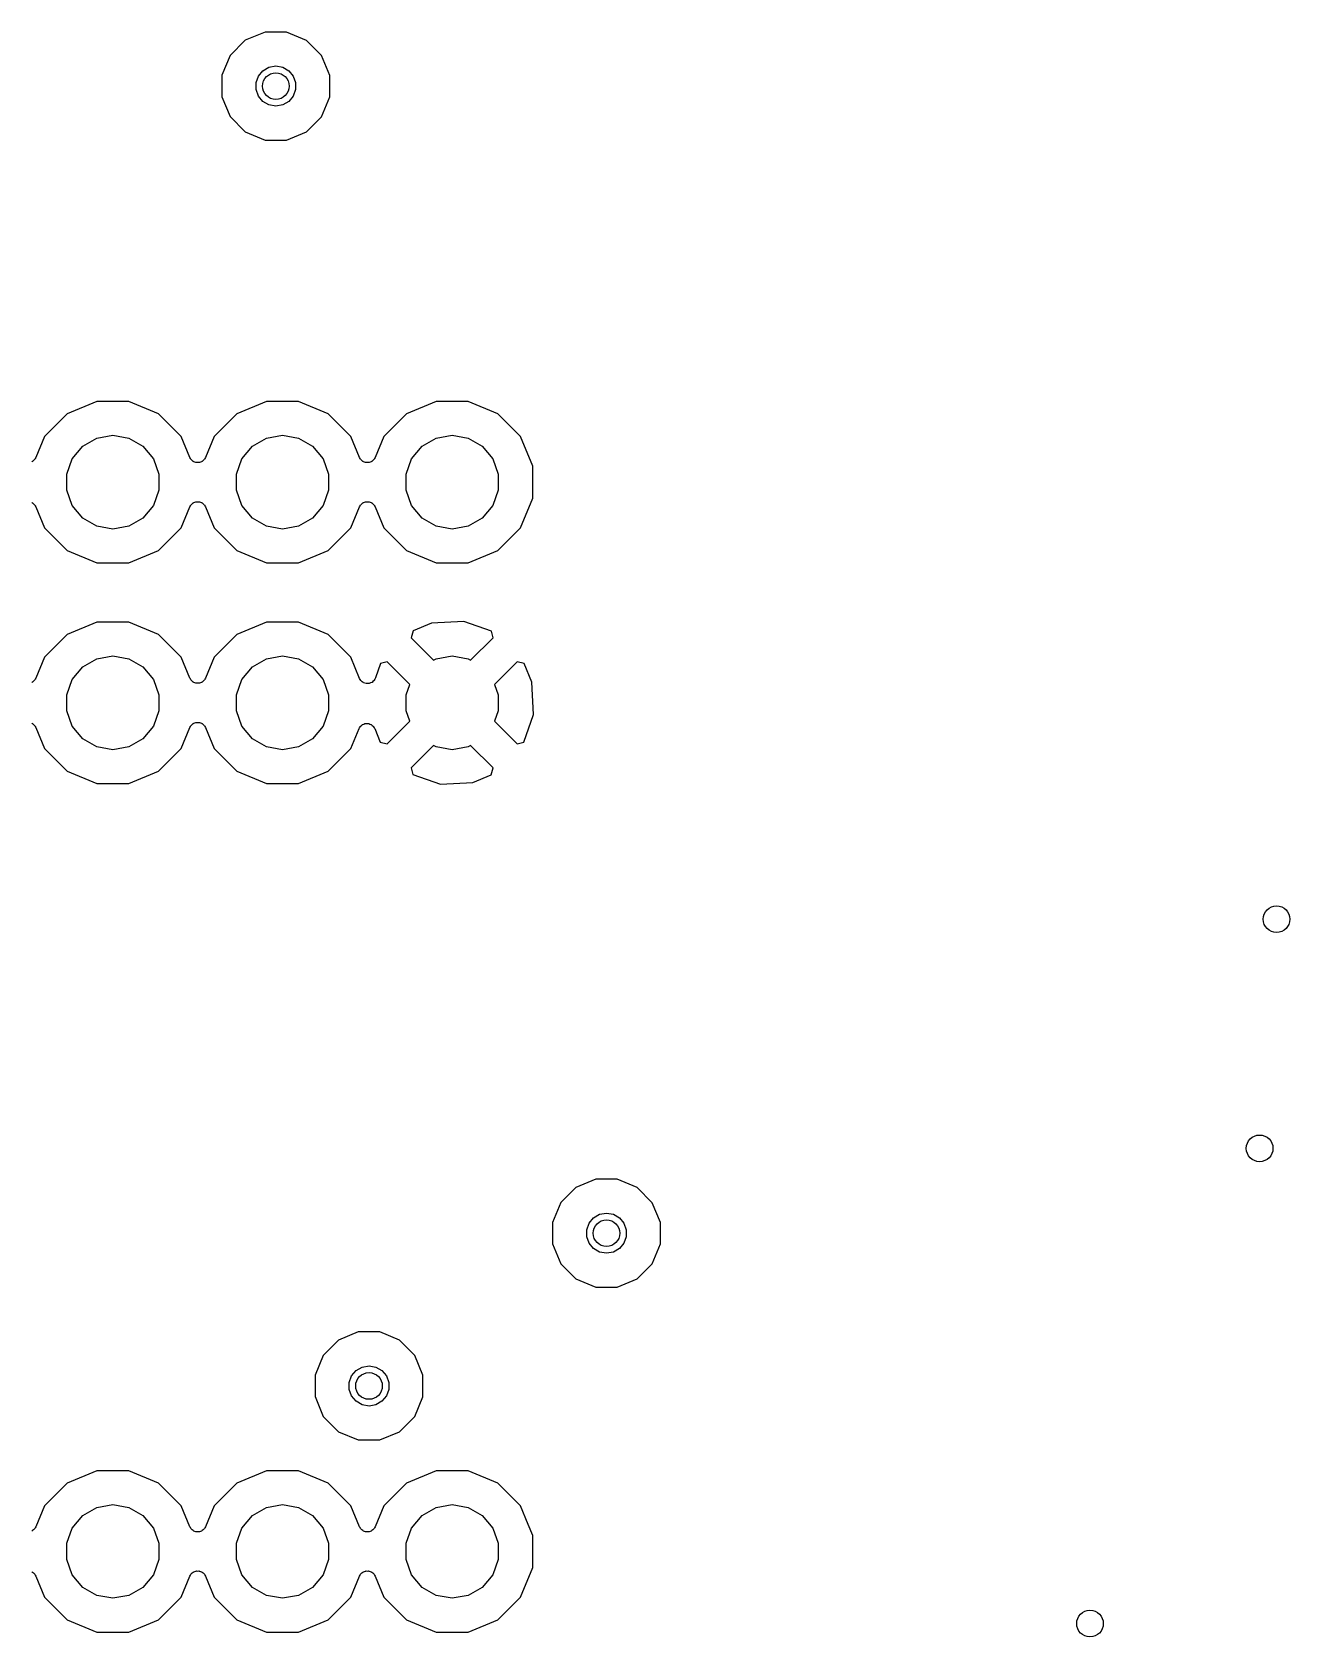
# Model space of a CAD drawing. Extents: x 10 to 287, y -200 to -10.
# Drawn here: x 99.73 to 118.56, y -124.28 to -100.26 of the extents above; entities that cross this region are included whole.
import ezdxf

# ---------------------------------------------------------------- set-up
doc = ezdxf.new("R2010")
doc.units = 0
doc.header["$MEASUREMENT"] = 0
doc.layers.add('BLACK', color=7, linetype='CONTINUOUS')

msp = doc.modelspace()

# ---------------------------------------------------------------- linework, layer by layer
at = {"layer": 'Black'}
for p, q in [((102.923, -100.385), (102.696, -100.612)), ((103.22, -100.262), (102.923, -100.385)), ((103.541, -100.262), (103.22, -100.262)), ((103.838, -100.386), (103.541, -100.262)), ((104.065, -100.613), (103.838, -100.386)), ((102.696, -100.612), (102.572, -100.909)), ((104.188, -100.91), (104.065, -100.613)), ((103.119, -100.92), (103.187, -100.84)), ((103.187, -100.84), (103.277, -100.787)), ((103.277, -100.787), (103.38, -100.769)), ((103.38, -100.769), (103.483, -100.787)), ((103.483, -100.787), (103.573, -100.84)), ((103.573, -100.84), (103.641, -100.92)), ((102.572, -100.909), (102.572, -101.23)), ((103.084, -101.018), (103.119, -100.92)), ((103.084, -101.122), (103.084, -101.018)), ((103.641, -100.92), (103.676, -101.018)), ((103.676, -101.018), (103.676, -101.122)), ((104.188, -100.995), (104.188, -100.91)), ((104.188, -101.231), (104.188, -100.995)), ((104.188, -100.995), (104.188, -100.995)), ((102.572, -101.23), (102.695, -101.527)), ((103.119, -101.22), (103.084, -101.122)), ((103.187, -101.3), (103.119, -101.22)), ((103.277, -101.353), (103.187, -101.3)), ((103.573, -101.3), (103.483, -101.353)), ((103.641, -101.22), (103.573, -101.3)), ((103.676, -101.122), (103.641, -101.22)), ((104.064, -101.528), (104.188, -101.231)), ((102.695, -101.527), (102.922, -101.754)), ((103.38, -101.371), (103.277, -101.353)), ((103.483, -101.353), (103.38, -101.371)), ((103.837, -101.755), (104.064, -101.528)), ((102.922, -101.754), (103.219, -101.878)), ((103.54, -101.878), (103.837, -101.755)), ((103.219, -101.878), (103.54, -101.878)), ((100.701, -105.791), (100.257, -105.974)), ((101.181, -105.791), (100.701, -105.791)), ((101.624, -105.975), (101.181, -105.791)), ((103.241, -105.791), (102.797, -105.974)), ((103.721, -105.791), (103.241, -105.791)), ((104.164, -105.975), (103.721, -105.791)), ((105.781, -105.791), (105.337, -105.974)), ((106.261, -105.791), (105.781, -105.791)), ((106.704, -105.975), (106.261, -105.791)), ((100.257, -105.974), (99.9174, -106.313)), ((101.963, -106.315), (101.624, -105.975)), ((102.797, -105.974), (102.457, -106.313)), ((104.503, -106.315), (104.164, -105.975)), ((105.337, -105.974), (104.997, -106.313)), ((107.043, -106.315), (106.704, -105.975)), ((99.9174, -106.313), (99.7868, -106.628)), ((100.489, -106.46), (100.7, -106.339)), ((100.7, -106.339), (100.94, -106.296)), ((100.94, -106.296), (101.179, -106.339)), ((101.179, -106.339), (101.39, -106.46)), ((102.092, -106.627), (101.963, -106.315)), ((102.457, -106.313), (102.327, -106.628)), ((103.029, -106.46), (103.24, -106.339)), ((103.24, -106.339), (103.48, -106.296)), ((103.48, -106.296), (103.719, -106.339)), ((103.719, -106.339), (103.93, -106.46)), ((104.632, -106.627), (104.503, -106.315)), ((104.997, -106.313), (104.867, -106.628)), ((105.569, -106.46), (105.78, -106.339)), ((105.78, -106.339), (106.02, -106.296)), ((106.02, -106.296), (106.259, -106.339)), ((106.259, -106.339), (106.47, -106.46)), ((107.226, -106.759), (107.043, -106.315)), ((99.7868, -106.628), (99.7779, -106.642)), ((100.332, -106.647), (100.489, -106.46)), ((101.39, -106.46), (101.547, -106.647)), ((102.101, -106.641), (102.092, -106.627)), ((102.327, -106.628), (102.318, -106.642)), ((102.872, -106.647), (103.029, -106.46)), ((103.93, -106.46), (104.087, -106.647)), ((104.641, -106.641), (104.632, -106.627)), ((104.867, -106.628), (104.858, -106.642)), ((105.412, -106.647), (105.569, -106.46)), ((106.47, -106.46), (106.627, -106.647)), ((99.7325, -106.688), (99.728, -106.692)), ((99.7376, -106.686), (99.7325, -106.688)), ((99.7499, -106.675), (99.7376, -106.686)), ((99.7631, -106.665), (99.7499, -106.675)), ((99.7661, -106.66), (99.7631, -106.665)), ((99.7702, -106.656), (99.7661, -106.66)), ((99.7779, -106.642), (99.7702, -106.656)), ((100.249, -106.876), (100.332, -106.647)), ((101.547, -106.647), (101.63, -106.876)), ((102.109, -106.656), (102.101, -106.641)), ((102.113, -106.66), (102.109, -106.656)), ((102.116, -106.665), (102.113, -106.66)), ((102.129, -106.675), (102.116, -106.665)), ((102.141, -106.686), (102.129, -106.675)), ((102.146, -106.688), (102.141, -106.686)), ((102.151, -106.692), (102.146, -106.688)), ((102.167, -106.697), (102.151, -106.692)), ((102.182, -106.703), (102.167, -106.697)), ((102.187, -106.703), (102.182, -106.703)), ((102.193, -106.705), (102.187, -106.703)), ((102.209, -106.704), (102.193, -106.705)), ((102.226, -106.705), (102.209, -106.704)), ((102.231, -106.703), (102.226, -106.705)), ((102.237, -106.703), (102.231, -106.703)), ((102.252, -106.697), (102.237, -106.703)), ((102.268, -106.692), (102.252, -106.697)), ((102.272, -106.688), (102.268, -106.692)), ((102.278, -106.686), (102.272, -106.688)), ((102.29, -106.675), (102.278, -106.686)), ((102.303, -106.665), (102.29, -106.675)), ((102.306, -106.66), (102.303, -106.665)), ((102.31, -106.656), (102.306, -106.66)), ((102.318, -106.642), (102.31, -106.656)), ((102.789, -106.876), (102.872, -106.647)), ((104.087, -106.647), (104.17, -106.876)), ((104.649, -106.656), (104.641, -106.641)), ((104.653, -106.66), (104.649, -106.656)), ((104.656, -106.665), (104.653, -106.66)), ((104.669, -106.675), (104.656, -106.665)), ((104.681, -106.686), (104.669, -106.675)), ((104.686, -106.688), (104.681, -106.686)), ((104.691, -106.692), (104.686, -106.688)), ((104.707, -106.697), (104.691, -106.692)), ((104.722, -106.703), (104.707, -106.697)), ((104.727, -106.703), (104.722, -106.703)), ((104.733, -106.705), (104.727, -106.703)), ((104.749, -106.704), (104.733, -106.705)), ((104.766, -106.705), (104.749, -106.704)), ((104.771, -106.703), (104.766, -106.705)), ((104.777, -106.703), (104.771, -106.703)), ((104.792, -106.697), (104.777, -106.703)), ((104.808, -106.692), (104.792, -106.697)), ((104.812, -106.688), (104.808, -106.692)), ((104.818, -106.686), (104.812, -106.688)), ((104.83, -106.675), (104.818, -106.686)), ((104.843, -106.665), (104.83, -106.675)), ((104.846, -106.66), (104.843, -106.665)), ((104.85, -106.656), (104.846, -106.66)), ((104.858, -106.642), (104.85, -106.656)), ((105.329, -106.876), (105.412, -106.647)), ((106.627, -106.647), (106.71, -106.876)), ((107.226, -107.239), (107.226, -106.759)), ((100.249, -107.119), (100.249, -106.876)), ((101.63, -106.876), (101.63, -107.119)), ((102.789, -107.119), (102.789, -106.876)), ((104.17, -106.876), (104.17, -107.119)), ((105.329, -107.119), (105.329, -106.876)), ((106.71, -106.876), (106.71, -107.119)), ((99.7284, -107.303), (99.7329, -107.307)), ((99.7329, -107.307), (99.738, -107.309)), ((99.738, -107.309), (99.7502, -107.32)), ((99.7502, -107.32), (99.7634, -107.33)), ((99.7634, -107.33), (99.7664, -107.335)), ((99.7664, -107.335), (99.7705, -107.339)), ((99.7705, -107.339), (99.7782, -107.354)), ((100.332, -107.348), (100.249, -107.119)), ((100.489, -107.535), (100.332, -107.348)), ((101.547, -107.348), (101.39, -107.535)), ((101.63, -107.119), (101.547, -107.348)), ((102.092, -107.367), (102.101, -107.353)), ((102.101, -107.353), (102.109, -107.339)), ((102.109, -107.339), (102.113, -107.335)), ((102.113, -107.335), (102.116, -107.33)), ((102.116, -107.33), (102.129, -107.32)), ((102.129, -107.32), (102.142, -107.309)), ((102.142, -107.309), (102.147, -107.307)), ((102.147, -107.307), (102.151, -107.303)), ((102.151, -107.303), (102.167, -107.298)), ((102.167, -107.298), (102.182, -107.292)), ((102.182, -107.292), (102.188, -107.292)), ((102.188, -107.292), (102.193, -107.29)), ((102.193, -107.29), (102.21, -107.291)), ((102.21, -107.291), (102.226, -107.29)), ((102.226, -107.29), (102.232, -107.292)), ((102.232, -107.292), (102.237, -107.292)), ((102.237, -107.292), (102.253, -107.298)), ((102.253, -107.298), (102.268, -107.303)), ((102.268, -107.303), (102.273, -107.307)), ((102.273, -107.307), (102.278, -107.309)), ((102.278, -107.309), (102.29, -107.32)), ((102.29, -107.32), (102.303, -107.33)), ((102.303, -107.33), (102.306, -107.335)), ((102.306, -107.335), (102.311, -107.339)), ((102.311, -107.339), (102.318, -107.354)), ((102.872, -107.348), (102.789, -107.119)), ((103.029, -107.535), (102.872, -107.348)), ((104.087, -107.348), (103.93, -107.535)), ((104.17, -107.119), (104.087, -107.348)), ((104.632, -107.367), (104.641, -107.353)), ((104.641, -107.353), (104.649, -107.339)), ((104.649, -107.339), (104.653, -107.335)), ((104.653, -107.335), (104.656, -107.33)), ((104.656, -107.33), (104.669, -107.32)), ((104.669, -107.32), (104.682, -107.309)), ((104.682, -107.309), (104.687, -107.307)), ((104.687, -107.307), (104.691, -107.303)), ((104.691, -107.303), (104.707, -107.298)), ((104.707, -107.298), (104.722, -107.292)), ((104.722, -107.292), (104.728, -107.292)), ((104.728, -107.292), (104.733, -107.29)), ((104.733, -107.29), (104.75, -107.291)), ((104.75, -107.291), (104.766, -107.29)), ((104.766, -107.29), (104.772, -107.292)), ((104.772, -107.292), (104.777, -107.292)), ((104.777, -107.292), (104.793, -107.298)), ((104.793, -107.298), (104.808, -107.303)), ((104.808, -107.303), (104.813, -107.307)), ((104.813, -107.307), (104.818, -107.309)), ((104.818, -107.309), (104.83, -107.32)), ((104.83, -107.32), (104.843, -107.33)), ((104.843, -107.33), (104.846, -107.335)), ((104.846, -107.335), (104.851, -107.339)), ((104.851, -107.339), (104.858, -107.354)), ((105.412, -107.348), (105.329, -107.119)), ((105.569, -107.535), (105.412, -107.348)), ((106.627, -107.348), (106.47, -107.535)), ((106.71, -107.119), (106.627, -107.348)), ((107.042, -107.682), (107.226, -107.239)), ((99.7782, -107.354), (99.7871, -107.368)), ((99.7871, -107.368), (99.9162, -107.68)), ((100.7, -107.656), (100.489, -107.535)), ((101.39, -107.535), (101.179, -107.656)), ((101.962, -107.682), (102.092, -107.367)), ((102.318, -107.354), (102.327, -107.368)), ((102.327, -107.368), (102.456, -107.68)), ((103.24, -107.656), (103.029, -107.535)), ((103.93, -107.535), (103.719, -107.656)), ((104.502, -107.682), (104.632, -107.367)), ((104.858, -107.354), (104.867, -107.368)), ((104.867, -107.368), (104.996, -107.68)), ((105.78, -107.656), (105.569, -107.535)), ((106.47, -107.535), (106.259, -107.656)), ((99.9162, -107.68), (100.255, -108.02)), ((100.94, -107.699), (100.7, -107.656)), ((101.179, -107.656), (100.94, -107.699)), ((101.622, -108.021), (101.962, -107.682)), ((102.456, -107.68), (102.795, -108.02)), ((103.48, -107.699), (103.24, -107.656)), ((103.719, -107.656), (103.48, -107.699)), ((104.162, -108.021), (104.502, -107.682)), ((104.996, -107.68), (105.335, -108.02)), ((106.02, -107.699), (105.78, -107.656)), ((106.259, -107.656), (106.02, -107.699)), ((106.702, -108.021), (107.042, -107.682)), ((100.255, -108.02), (100.699, -108.204)), ((101.179, -108.204), (101.622, -108.021)), ((102.795, -108.02), (103.239, -108.204)), ((103.719, -108.204), (104.162, -108.021)), ((105.335, -108.02), (105.779, -108.204)), ((106.259, -108.204), (106.702, -108.021)), ((100.699, -108.204), (101.179, -108.204)), ((103.239, -108.204), (103.719, -108.204)), ((105.779, -108.204), (106.259, -108.204)), ((100.701, -109.093), (100.257, -109.276)), ((101.181, -109.093), (100.701, -109.093)), ((101.624, -109.277), (101.181, -109.093)), ((103.241, -109.093), (102.797, -109.276)), ((103.721, -109.093), (103.241, -109.093)), ((104.164, -109.277), (103.721, -109.093)), ((105.434, -109.223), (105.406, -109.327)), ((105.711, -109.108), (105.434, -109.223)), ((106.194, -109.082), (105.711, -109.108)), ((106.607, -109.227), (106.194, -109.082)), ((106.633, -109.327), (106.607, -109.227)), ((100.257, -109.276), (99.9174, -109.615)), ((101.963, -109.617), (101.624, -109.277)), ((102.797, -109.276), (102.457, -109.615)), ((104.341, -109.455), (104.164, -109.277)), ((104.503, -109.617), (104.341, -109.455)), ((105.406, -109.327), (105.742, -109.663)), ((106.297, -109.663), (106.633, -109.327)), ((99.9174, -109.615), (99.7868, -109.93)), ((100.489, -109.762), (100.7, -109.641)), ((100.7, -109.641), (100.94, -109.598)), ((100.94, -109.598), (101.179, -109.641)), ((101.179, -109.641), (101.39, -109.762)), ((102.092, -109.929), (101.963, -109.617)), ((102.457, -109.615), (102.327, -109.93)), ((103.029, -109.762), (103.24, -109.641)), ((103.24, -109.641), (103.48, -109.598)), ((103.48, -109.598), (103.719, -109.641)), ((103.719, -109.641), (103.93, -109.762)), ((104.634, -109.934), (104.503, -109.617)), ((104.947, -109.712), (104.871, -109.928)), ((105.047, -109.686), (104.947, -109.712)), ((105.385, -110.024), (105.047, -109.686)), ((105.742, -109.663), (105.78, -109.641)), ((105.78, -109.641), (106.02, -109.598)), ((106.02, -109.598), (106.259, -109.641)), ((106.259, -109.641), (106.297, -109.663)), ((106.992, -109.686), (106.654, -110.024)), ((107.096, -109.713), (106.992, -109.686)), ((107.211, -109.991), (107.096, -109.713)), ((99.7325, -109.99), (99.728, -109.994)), ((99.7376, -109.988), (99.7325, -109.99)), ((99.7499, -109.977), (99.7376, -109.988)), ((99.7631, -109.967), (99.7499, -109.977)), ((99.7661, -109.962), (99.7631, -109.967)), ((99.7702, -109.958), (99.7661, -109.962)), ((99.7779, -109.944), (99.7702, -109.958)), ((99.7868, -109.93), (99.7779, -109.944)), ((100.249, -110.178), (100.332, -109.949)), ((100.332, -109.949), (100.489, -109.762)), ((101.39, -109.762), (101.547, -109.949)), ((101.547, -109.949), (101.63, -110.178)), ((102.101, -109.943), (102.092, -109.929)), ((102.109, -109.958), (102.101, -109.943)), ((102.113, -109.962), (102.109, -109.958)), ((102.116, -109.967), (102.113, -109.962)), ((102.129, -109.977), (102.116, -109.967)), ((102.141, -109.988), (102.129, -109.977)), ((102.146, -109.99), (102.141, -109.988)), ((102.151, -109.994), (102.146, -109.99)), ((102.167, -109.999), (102.151, -109.994)), ((102.268, -109.994), (102.252, -109.999)), ((102.272, -109.99), (102.268, -109.994)), ((102.278, -109.988), (102.272, -109.99)), ((102.29, -109.977), (102.278, -109.988)), ((102.303, -109.967), (102.29, -109.977)), ((102.306, -109.962), (102.303, -109.967)), ((102.31, -109.958), (102.306, -109.962)), ((102.318, -109.944), (102.31, -109.958)), ((102.327, -109.93), (102.318, -109.944)), ((102.789, -110.178), (102.872, -109.949)), ((102.872, -109.949), (103.029, -109.762)), ((103.93, -109.762), (104.087, -109.949)), ((104.087, -109.949), (104.17, -110.178)), ((104.645, -109.951), (104.634, -109.934)), ((104.655, -109.968), (104.645, -109.951)), ((104.657, -109.97), (104.655, -109.968)), ((104.658, -109.972), (104.657, -109.97)), ((104.674, -109.984), (104.658, -109.972)), ((104.689, -109.996), (104.674, -109.984)), ((104.816, -109.995), (104.797, -110.002)), ((104.818, -109.994), (104.816, -109.995)), ((104.82, -109.993), (104.818, -109.994)), ((104.834, -109.979), (104.82, -109.993)), ((104.85, -109.966), (104.834, -109.979)), ((104.851, -109.965), (104.85, -109.966)), ((104.852, -109.963), (104.851, -109.965)), ((104.861, -109.945), (104.852, -109.963)), ((104.871, -109.928), (104.861, -109.945)), ((107.237, -110.474), (107.211, -109.991)), ((100.249, -110.421), (100.249, -110.178)), ((101.63, -110.178), (101.63, -110.421)), ((102.182, -110.005), (102.167, -109.999)), ((102.187, -110.005), (102.182, -110.005)), ((102.193, -110.007), (102.187, -110.005)), ((102.209, -110.006), (102.193, -110.007)), ((102.226, -110.007), (102.209, -110.006)), ((102.231, -110.005), (102.226, -110.007)), ((102.237, -110.005), (102.231, -110.005)), ((102.252, -109.999), (102.237, -110.005)), ((102.789, -110.421), (102.789, -110.178)), ((104.17, -110.178), (104.17, -110.421)), ((104.691, -109.997), (104.689, -109.996)), ((104.693, -109.998), (104.691, -109.997)), ((104.712, -110.004), (104.693, -109.998)), ((104.731, -110.011), (104.712, -110.004)), ((104.733, -110.011), (104.731, -110.011)), ((104.735, -110.012), (104.733, -110.011)), ((104.755, -110.011), (104.735, -110.012)), ((104.775, -110.011), (104.755, -110.011)), ((104.777, -110.01), (104.775, -110.011)), ((104.779, -110.01), (104.777, -110.01)), ((104.797, -110.002), (104.779, -110.01)), ((105.329, -110.178), (105.385, -110.024)), ((105.329, -110.421), (105.329, -110.178)), ((106.654, -110.024), (106.71, -110.178)), ((106.71, -110.178), (106.71, -110.421)), ((100.332, -110.65), (100.249, -110.421)), ((101.63, -110.421), (101.547, -110.65)), ((102.872, -110.65), (102.789, -110.421)), ((104.17, -110.421), (104.087, -110.65)), ((105.385, -110.575), (105.329, -110.421)), ((106.71, -110.421), (106.654, -110.575)), ((107.092, -110.887), (107.237, -110.474)), ((99.7284, -110.605), (99.7329, -110.609)), ((99.7329, -110.609), (99.738, -110.611)), ((99.738, -110.611), (99.7502, -110.622)), ((99.7502, -110.622), (99.7634, -110.632)), ((99.7634, -110.632), (99.7664, -110.637)), ((99.7664, -110.637), (99.7705, -110.641)), ((99.7705, -110.641), (99.7782, -110.656)), ((99.7782, -110.656), (99.7871, -110.67)), ((99.7871, -110.67), (99.9162, -110.982)), ((100.489, -110.837), (100.332, -110.65)), ((101.547, -110.65), (101.39, -110.837)), ((101.962, -110.984), (102.092, -110.669)), ((102.092, -110.669), (102.101, -110.655)), ((102.101, -110.655), (102.109, -110.641)), ((102.109, -110.641), (102.113, -110.637)), ((102.113, -110.637), (102.116, -110.632)), ((102.116, -110.632), (102.129, -110.622)), ((102.129, -110.622), (102.142, -110.611)), ((102.142, -110.611), (102.147, -110.609)), ((102.147, -110.609), (102.151, -110.605)), ((102.151, -110.605), (102.167, -110.6)), ((102.167, -110.6), (102.182, -110.594)), ((102.182, -110.594), (102.188, -110.594)), ((102.188, -110.594), (102.193, -110.592)), ((102.193, -110.592), (102.21, -110.593)), ((102.21, -110.593), (102.226, -110.592)), ((102.226, -110.592), (102.232, -110.594)), ((102.232, -110.594), (102.237, -110.594)), ((102.237, -110.594), (102.253, -110.6)), ((102.253, -110.6), (102.268, -110.605)), ((102.268, -110.605), (102.273, -110.609)), ((102.273, -110.609), (102.278, -110.611)), ((102.278, -110.611), (102.29, -110.622)), ((102.29, -110.622), (102.303, -110.632)), ((102.303, -110.632), (102.306, -110.637)), ((102.306, -110.637), (102.311, -110.641)), ((102.311, -110.641), (102.318, -110.656)), ((102.318, -110.656), (102.327, -110.67)), ((102.327, -110.67), (102.456, -110.982)), ((103.029, -110.837), (102.872, -110.65)), ((104.087, -110.65), (103.93, -110.837)), ((104.502, -110.984), (104.626, -110.686)), ((104.626, -110.686), (104.635, -110.672)), ((104.635, -110.672), (104.642, -110.657)), ((104.642, -110.657), (104.646, -110.653)), ((104.646, -110.653), (104.649, -110.648)), ((104.649, -110.648), (104.662, -110.638)), ((104.662, -110.638), (104.675, -110.627)), ((104.675, -110.627), (104.68, -110.625)), ((104.68, -110.625), (104.684, -110.622)), ((104.684, -110.622), (104.7, -110.617)), ((104.7, -110.617), (104.715, -110.61)), ((104.715, -110.61), (104.721, -110.61)), ((104.721, -110.61), (104.726, -110.608)), ((104.726, -110.608), (104.743, -110.609)), ((104.743, -110.609), (104.759, -110.608)), ((104.759, -110.608), (104.765, -110.61)), ((104.765, -110.61), (104.771, -110.61)), ((104.771, -110.61), (104.786, -110.617)), ((104.786, -110.617), (104.802, -110.622)), ((104.802, -110.622), (104.806, -110.625)), ((104.806, -110.625), (104.811, -110.627)), ((104.811, -110.627), (104.823, -110.639)), ((104.823, -110.639), (104.837, -110.649)), ((104.837, -110.649), (104.84, -110.653)), ((104.84, -110.653), (104.844, -110.657)), ((104.844, -110.657), (104.851, -110.672)), ((104.851, -110.672), (104.86, -110.686)), ((104.86, -110.686), (104.943, -110.886)), ((105.047, -110.913), (105.385, -110.575)), ((106.654, -110.575), (106.992, -110.913)), ((100.7, -110.958), (100.489, -110.837)), ((101.39, -110.837), (101.179, -110.958)), ((103.24, -110.958), (103.029, -110.837)), ((103.93, -110.837), (103.719, -110.958)), ((104.943, -110.886), (105.047, -110.913)), ((105.742, -110.936), (105.406, -111.272)), ((105.78, -110.958), (105.742, -110.936)), ((106.297, -110.936), (106.259, -110.958)), ((106.633, -111.272), (106.297, -110.936)), ((106.992, -110.913), (107.092, -110.887)), ((99.9162, -110.982), (100.255, -111.322)), ((100.94, -111.001), (100.7, -110.958)), ((101.179, -110.958), (100.94, -111.001)), ((101.622, -111.323), (101.962, -110.984)), ((102.456, -110.982), (102.795, -111.322)), ((103.48, -111.001), (103.24, -110.958)), ((103.719, -110.958), (103.48, -111.001)), ((104.162, -111.323), (104.342, -111.144)), ((104.342, -111.144), (104.502, -110.984)), ((104.342, -111.144), (104.342, -111.144)), ((106.02, -111.001), (105.78, -110.958)), ((106.259, -110.958), (106.02, -111.001)), ((100.255, -111.322), (100.699, -111.506)), ((101.179, -111.506), (101.622, -111.323)), ((102.795, -111.322), (103.239, -111.506)), ((103.719, -111.506), (104.162, -111.323)), ((105.406, -111.272), (105.432, -111.372)), ((105.432, -111.372), (105.845, -111.517)), ((106.328, -111.491), (106.606, -111.376)), ((106.606, -111.376), (106.633, -111.272)), ((100.699, -111.506), (101.179, -111.506)), ((103.239, -111.506), (103.719, -111.506)), ((105.845, -111.517), (106.328, -111.491)), ((108.171, -117.429), (107.874, -117.552)), ((108.492, -117.429), (108.171, -117.429)), ((108.789, -117.553), (108.492, -117.429)), ((107.874, -117.552), (107.647, -117.779)), ((109.016, -117.78), (108.789, -117.553)), ((107.647, -117.779), (107.523, -118.076)), ((109.139, -118.077), (109.016, -117.78)), ((107.523, -118.076), (107.523, -118.397)), ((108.035, -118.185), (108.07, -118.087)), ((108.07, -118.087), (108.138, -118.007)), ((108.138, -118.007), (108.228, -117.954)), ((108.228, -117.954), (108.331, -117.936)), ((108.331, -117.936), (108.434, -117.954)), ((108.434, -117.954), (108.524, -118.007)), ((108.524, -118.007), (108.592, -118.087)), ((108.592, -118.087), (108.627, -118.185)), ((109.139, -118.185), (109.139, -118.077)), ((107.523, -118.397), (107.646, -118.694)), ((108.035, -118.289), (108.035, -118.185)), ((108.07, -118.387), (108.035, -118.289)), ((108.138, -118.467), (108.07, -118.387)), ((108.592, -118.387), (108.524, -118.467)), ((108.627, -118.289), (108.592, -118.387)), ((108.627, -118.185), (108.627, -118.289)), ((109.015, -118.695), (109.139, -118.398)), ((109.139, -118.398), (109.139, -118.185)), ((109.139, -118.185), (109.139, -118.185)), ((108.228, -118.52), (108.138, -118.467)), ((108.331, -118.538), (108.228, -118.52)), ((108.434, -118.52), (108.331, -118.538)), ((108.524, -118.467), (108.434, -118.52)), ((107.646, -118.694), (107.873, -118.921)), ((108.788, -118.922), (109.015, -118.695)), ((107.873, -118.921), (108.17, -119.045)), ((108.17, -119.045), (108.491, -119.045)), ((108.491, -119.045), (108.788, -118.922)), ((104.318, -119.838), (104.091, -120.065)), ((104.615, -119.715), (104.318, -119.838)), ((104.936, -119.715), (104.615, -119.715)), ((105.233, -119.839), (104.936, -119.715)), ((105.46, -120.066), (105.233, -119.839)), ((104.091, -120.065), (103.967, -120.362)), ((105.583, -120.363), (105.46, -120.066)), ((104.514, -120.373), (104.582, -120.293)), ((104.582, -120.293), (104.672, -120.24)), ((104.672, -120.24), (104.775, -120.222)), ((104.775, -120.222), (104.878, -120.24)), ((104.878, -120.24), (104.968, -120.293)), ((104.968, -120.293), (105.036, -120.373)), ((103.967, -120.362), (103.967, -120.683)), ((104.479, -120.471), (104.514, -120.373)), ((104.479, -120.575), (104.479, -120.471)), ((105.036, -120.373), (105.071, -120.471)), ((105.071, -120.471), (105.071, -120.575)), ((105.583, -120.684), (105.583, -120.363)), ((103.967, -120.683), (104.09, -120.98)), ((104.514, -120.673), (104.479, -120.575)), ((104.582, -120.753), (104.514, -120.673)), ((104.672, -120.806), (104.582, -120.753)), ((104.968, -120.753), (104.878, -120.806)), ((105.036, -120.673), (104.968, -120.753)), ((105.071, -120.575), (105.036, -120.673)), ((105.459, -120.981), (105.583, -120.684)), ((104.09, -120.98), (104.317, -121.207)), ((104.775, -120.824), (104.672, -120.806)), ((104.878, -120.806), (104.775, -120.824)), ((105.232, -121.208), (105.459, -120.981)), ((104.317, -121.207), (104.614, -121.331)), ((104.935, -121.331), (105.232, -121.208)), ((104.614, -121.331), (104.935, -121.331)), ((100.257, -121.976), (99.9174, -122.315)), ((100.701, -121.793), (100.257, -121.976)), ((101.181, -121.793), (100.701, -121.793)), ((101.624, -121.977), (101.181, -121.793)), ((101.963, -122.317), (101.624, -121.977)), ((102.797, -121.976), (102.457, -122.315)), ((103.241, -121.793), (102.797, -121.976)), ((103.721, -121.793), (103.241, -121.793)), ((104.164, -121.977), (103.721, -121.793)), ((104.503, -122.317), (104.164, -121.977)), ((105.337, -121.976), (104.997, -122.315)), ((105.781, -121.793), (105.337, -121.976)), ((106.261, -121.793), (105.781, -121.793)), ((106.704, -121.977), (106.261, -121.793)), ((107.043, -122.317), (106.704, -121.977)), ((99.9174, -122.315), (99.7868, -122.63)), ((100.332, -122.649), (100.489, -122.462)), ((100.489, -122.462), (100.7, -122.341)), ((100.7, -122.341), (100.94, -122.298)), ((100.94, -122.298), (101.179, -122.341)), ((101.179, -122.341), (101.39, -122.462)), ((101.39, -122.462), (101.547, -122.649)), ((102.092, -122.629), (101.963, -122.317)), ((102.457, -122.315), (102.327, -122.63)), ((102.872, -122.649), (103.029, -122.462)), ((103.029, -122.462), (103.24, -122.341)), ((103.24, -122.341), (103.48, -122.298)), ((103.48, -122.298), (103.719, -122.341)), ((103.719, -122.341), (103.93, -122.462)), ((103.93, -122.462), (104.087, -122.649)), ((104.632, -122.629), (104.503, -122.317)), ((104.997, -122.315), (104.867, -122.63)), ((105.412, -122.649), (105.569, -122.462)), ((105.569, -122.462), (105.78, -122.341)), ((105.78, -122.341), (106.02, -122.298)), ((106.02, -122.298), (106.259, -122.341)), ((106.259, -122.341), (106.47, -122.462)), ((106.47, -122.462), (106.627, -122.649)), ((107.158, -122.596), (107.043, -122.317)), ((99.7325, -122.69), (99.728, -122.694)), ((99.7376, -122.688), (99.7325, -122.69)), ((99.7499, -122.677), (99.7376, -122.688)), ((99.7631, -122.667), (99.7499, -122.677)), ((99.7661, -122.662), (99.7631, -122.667)), ((99.7702, -122.658), (99.7661, -122.662)), ((99.7779, -122.644), (99.7702, -122.658)), ((99.7868, -122.63), (99.7779, -122.644)), ((100.249, -122.878), (100.332, -122.649)), ((101.547, -122.649), (101.63, -122.878)), ((102.101, -122.643), (102.092, -122.629)), ((102.109, -122.658), (102.101, -122.643)), ((102.113, -122.662), (102.109, -122.658)), ((102.116, -122.667), (102.113, -122.662)), ((102.129, -122.677), (102.116, -122.667)), ((102.141, -122.688), (102.129, -122.677)), ((102.146, -122.69), (102.141, -122.688)), ((102.151, -122.694), (102.146, -122.69)), ((102.167, -122.699), (102.151, -122.694)), ((102.182, -122.705), (102.167, -122.699)), ((102.187, -122.705), (102.182, -122.705)), ((102.193, -122.707), (102.187, -122.705)), ((102.209, -122.706), (102.193, -122.707)), ((102.226, -122.707), (102.209, -122.706)), ((102.231, -122.705), (102.226, -122.707)), ((102.237, -122.705), (102.231, -122.705)), ((102.252, -122.699), (102.237, -122.705)), ((102.268, -122.694), (102.252, -122.699)), ((102.272, -122.69), (102.268, -122.694)), ((102.278, -122.688), (102.272, -122.69)), ((102.29, -122.677), (102.278, -122.688)), ((102.303, -122.667), (102.29, -122.677)), ((102.306, -122.662), (102.303, -122.667)), ((102.31, -122.658), (102.306, -122.662)), ((102.318, -122.644), (102.31, -122.658)), ((102.327, -122.63), (102.318, -122.644)), ((102.789, -122.878), (102.872, -122.649)), ((104.087, -122.649), (104.17, -122.878)), ((104.641, -122.643), (104.632, -122.629)), ((104.649, -122.658), (104.641, -122.643)), ((104.653, -122.662), (104.649, -122.658)), ((104.656, -122.667), (104.653, -122.662)), ((104.669, -122.677), (104.656, -122.667)), ((104.681, -122.688), (104.669, -122.677)), ((104.686, -122.69), (104.681, -122.688)), ((104.691, -122.694), (104.686, -122.69)), ((104.707, -122.699), (104.691, -122.694)), ((104.722, -122.705), (104.707, -122.699)), ((104.727, -122.705), (104.722, -122.705)), ((104.733, -122.707), (104.727, -122.705)), ((104.749, -122.706), (104.733, -122.707)), ((104.766, -122.707), (104.749, -122.706)), ((104.771, -122.705), (104.766, -122.707)), ((104.777, -122.705), (104.771, -122.705)), ((104.792, -122.699), (104.777, -122.705)), ((104.808, -122.694), (104.792, -122.699)), ((104.812, -122.69), (104.808, -122.694)), ((104.818, -122.688), (104.812, -122.69)), ((104.83, -122.677), (104.818, -122.688)), ((104.843, -122.667), (104.83, -122.677)), ((104.846, -122.662), (104.843, -122.667)), ((104.85, -122.658), (104.846, -122.662)), ((104.858, -122.644), (104.85, -122.658)), ((104.867, -122.63), (104.858, -122.644)), ((105.329, -122.878), (105.412, -122.649)), ((106.627, -122.649), (106.71, -122.878)), ((107.226, -122.761), (107.158, -122.596)), ((100.249, -123.121), (100.249, -122.878)), ((101.63, -122.878), (101.63, -123.121)), ((102.789, -123.121), (102.789, -122.878)), ((104.17, -122.878), (104.17, -123.121)), ((105.329, -123.121), (105.329, -122.878)), ((106.71, -122.878), (106.71, -123.121)), ((107.226, -123.241), (107.226, -122.761)), ((100.332, -123.35), (100.249, -123.121)), ((101.63, -123.121), (101.547, -123.35)), ((102.872, -123.35), (102.789, -123.121)), ((104.17, -123.121), (104.087, -123.35)), ((105.412, -123.35), (105.329, -123.121)), ((106.71, -123.121), (106.627, -123.35)), ((99.7284, -123.305), (99.7329, -123.309)), ((99.7329, -123.309), (99.738, -123.311)), ((99.738, -123.311), (99.7502, -123.322)), ((99.7502, -123.322), (99.7634, -123.332)), ((99.7634, -123.332), (99.7664, -123.337)), ((99.7664, -123.337), (99.7705, -123.341)), ((99.7705, -123.341), (99.7782, -123.356)), ((99.7782, -123.356), (99.7871, -123.37)), ((99.7871, -123.37), (99.9162, -123.682)), ((100.489, -123.537), (100.332, -123.35)), ((101.547, -123.35), (101.39, -123.537)), ((101.962, -123.684), (102.092, -123.369)), ((102.092, -123.369), (102.101, -123.355)), ((102.101, -123.355), (102.109, -123.341)), ((102.109, -123.341), (102.113, -123.337)), ((102.113, -123.337), (102.116, -123.332)), ((102.116, -123.332), (102.129, -123.322)), ((102.129, -123.322), (102.142, -123.311)), ((102.142, -123.311), (102.147, -123.309)), ((102.147, -123.309), (102.151, -123.305)), ((102.151, -123.305), (102.167, -123.3)), ((102.167, -123.3), (102.182, -123.294)), ((102.182, -123.294), (102.188, -123.294)), ((102.188, -123.294), (102.193, -123.292)), ((102.193, -123.292), (102.21, -123.293)), ((102.21, -123.293), (102.226, -123.292)), ((102.226, -123.292), (102.232, -123.294)), ((102.232, -123.294), (102.237, -123.294)), ((102.237, -123.294), (102.253, -123.3)), ((102.253, -123.3), (102.268, -123.305)), ((102.268, -123.305), (102.273, -123.309)), ((102.273, -123.309), (102.278, -123.311)), ((102.278, -123.311), (102.29, -123.322)), ((102.29, -123.322), (102.303, -123.332)), ((102.303, -123.332), (102.306, -123.337)), ((102.306, -123.337), (102.311, -123.341)), ((102.311, -123.341), (102.318, -123.356)), ((102.318, -123.356), (102.327, -123.37)), ((102.327, -123.37), (102.456, -123.682)), ((103.029, -123.537), (102.872, -123.35)), ((104.087, -123.35), (103.93, -123.537)), ((104.502, -123.684), (104.632, -123.369)), ((104.632, -123.369), (104.641, -123.355)), ((104.641, -123.355), (104.649, -123.341)), ((104.649, -123.341), (104.653, -123.337)), ((104.653, -123.337), (104.656, -123.332)), ((104.656, -123.332), (104.669, -123.322)), ((104.669, -123.322), (104.682, -123.311)), ((104.682, -123.311), (104.687, -123.309)), ((104.687, -123.309), (104.691, -123.305)), ((104.691, -123.305), (104.707, -123.3)), ((104.707, -123.3), (104.722, -123.294)), ((104.722, -123.294), (104.728, -123.294)), ((104.728, -123.294), (104.733, -123.292)), ((104.733, -123.292), (104.75, -123.293)), ((104.75, -123.293), (104.766, -123.292)), ((104.766, -123.292), (104.772, -123.294)), ((104.772, -123.294), (104.777, -123.294)), ((104.777, -123.294), (104.793, -123.3)), ((104.793, -123.3), (104.808, -123.305)), ((104.808, -123.305), (104.813, -123.309)), ((104.813, -123.309), (104.818, -123.311)), ((104.818, -123.311), (104.83, -123.322)), ((104.83, -123.322), (104.843, -123.332)), ((104.843, -123.332), (104.846, -123.337)), ((104.846, -123.337), (104.851, -123.341)), ((104.851, -123.341), (104.858, -123.356)), ((104.858, -123.356), (104.867, -123.37)), ((104.867, -123.37), (104.996, -123.682)), ((105.569, -123.537), (105.412, -123.35)), ((106.627, -123.35), (106.47, -123.537)), ((107.042, -123.684), (107.226, -123.241)), ((99.9162, -123.682), (100.255, -124.022)), ((100.7, -123.658), (100.489, -123.537)), ((100.94, -123.701), (100.7, -123.658)), ((101.179, -123.658), (100.94, -123.701)), ((101.39, -123.537), (101.179, -123.658)), ((101.622, -124.023), (101.962, -123.684)), ((102.456, -123.682), (102.795, -124.022)), ((103.24, -123.658), (103.029, -123.537)), ((103.48, -123.701), (103.24, -123.658)), ((103.719, -123.658), (103.48, -123.701)), ((103.93, -123.537), (103.719, -123.658)), ((104.162, -124.023), (104.502, -123.684)), ((104.996, -123.682), (105.335, -124.022)), ((105.78, -123.658), (105.569, -123.537)), ((106.02, -123.701), (105.78, -123.658)), ((106.259, -123.658), (106.02, -123.701)), ((106.47, -123.537), (106.259, -123.658)), ((106.767, -123.958), (107.042, -123.684)), ((100.255, -124.022), (100.699, -124.206)), ((101.179, -124.206), (101.622, -124.023)), ((102.795, -124.022), (103.239, -124.206)), ((103.719, -124.206), (104.162, -124.023)), ((105.335, -124.022), (105.779, -124.206)), ((106.259, -124.206), (106.702, -124.023)), ((106.702, -124.023), (106.767, -123.958)), ((106.767, -123.958), (106.767, -123.958)), ((100.699, -124.206), (101.179, -124.206)), ((103.239, -124.206), (103.719, -124.206)), ((105.779, -124.206), (106.259, -124.206))]:
    msp.add_line(p, q, dxfattribs=at)
for centre in [(103.38, -101.07), (118.364, -113.538), (118.11, -116.967), (108.331, -118.237), (104.775, -120.523), (115.57, -124.079)]:
    msp.add_circle(centre, 0.1994, dxfattribs=at)

doc.saveas('drawing.dxf')
